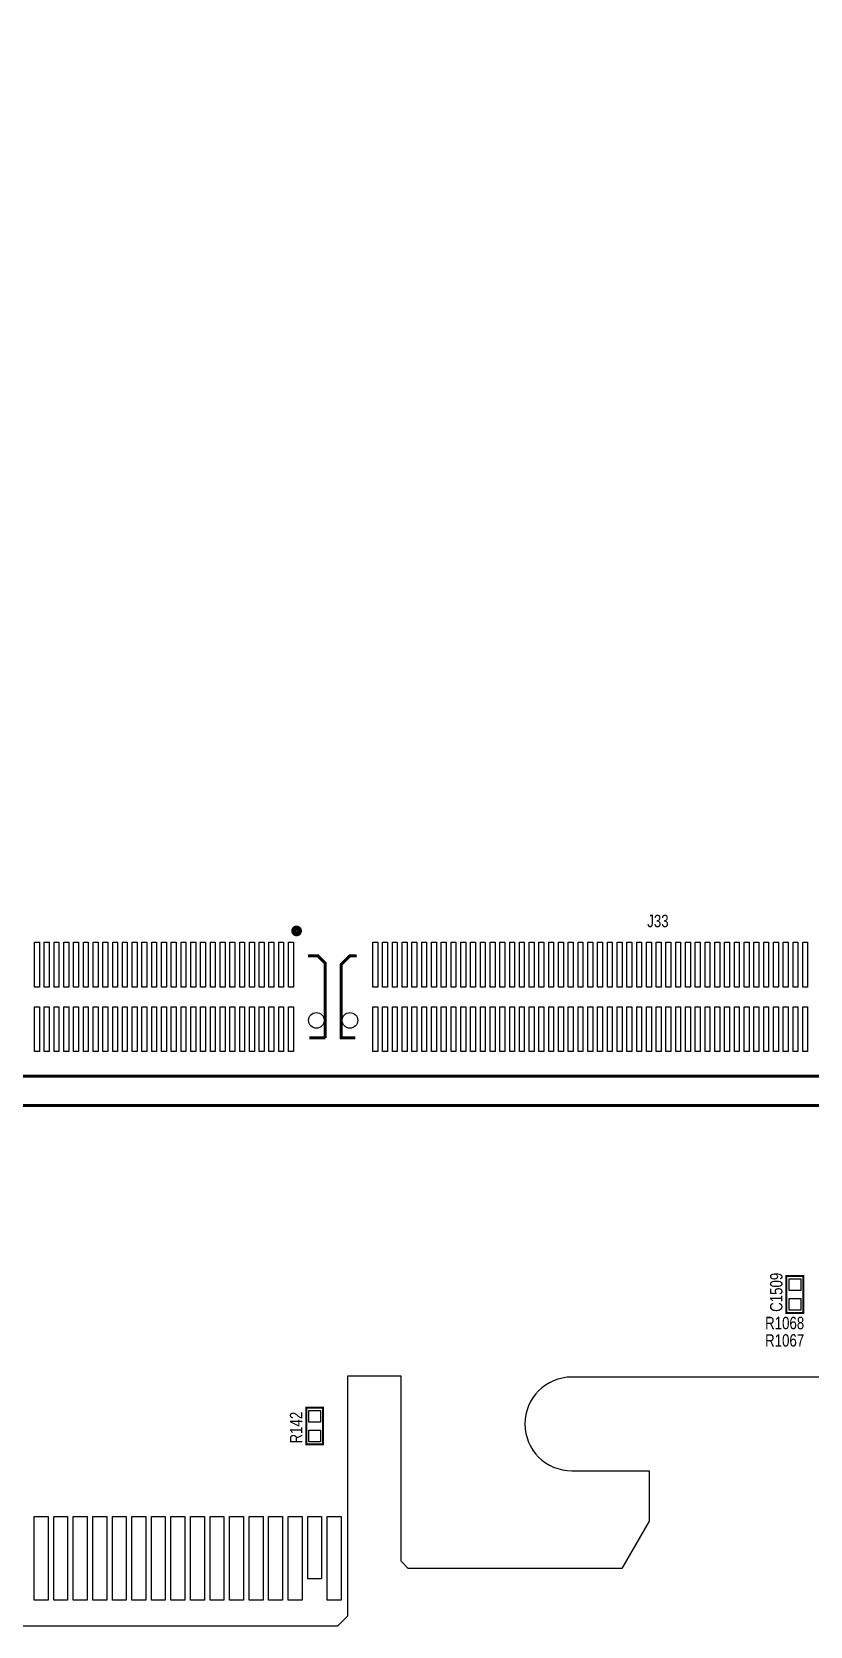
# Model space of a CAD drawing. Extents: x -92 to 135, y -31 to 116.
# Drawn here: x 21.4 to 61.2, y -31.3 to 50.3 of the extents above; entities that cross this region are included whole.
import ezdxf

# ---------------------------------------------------------------- set-up
doc = ezdxf.new("R2010")
doc.units = 0
for name, color, linetype in [('BG_OUTLINE', 2, 'CONTINUOUS'), ('PG_SILKSCREEN_TOP', 5, 'CONTINUOUS'), ('PIN_TOP', 6, 'CONTINUOUS'), ('RD_SILKSCREEN_TOP', 7, 'CONTINUOUS')]:
    doc.layers.add(name, color=color, linetype=linetype)

msp = doc.modelspace()

# ---------------------------------------------------------------- linework, layer by layer
at = {"layer": 'BG_OUTLINE'}
msp.add_lwpolyline([(-91.76385, 79.8195), (98.226118, 79.8195), (130.236214, 79.8195), (134.049262, 79.8195), (134.049262, 22.216872), (128.969262, 22.216872), (128.969262, 12.770612), (134.049262, 12.770612), (134.049262, -18.579592), (130.236214, -18.579592), (98.226118, -18.579592), (49.035208, -18.579592, 1), (49.035208, -23.375874), (52.997608, -23.375874), (52.997608, -25.96007), (51.600608, -28.379674), (40.667686, -28.379674), (40.297608, -28.009596), (40.297608, -18.535396), (37.554408, -18.535396), (37.554408, -30.822138), (37.046154, -31.330392), (-33.161986, -31.330392)], format="xyb", dxfattribs=at)
at = {"layer": 'PG_SILKSCREEN_TOP'}
for points, const_width in [([(-3.17754, -3.17754), (76.8223, -3.17754), (76.8223, 76.8223), (-3.17754, 76.8223)], 0.1524), ([(60.0202, -15.2908), (60.0202, -13.4112), (60.8838, -13.4112), (60.8838, -15.2908)], 0.1016), ([(36.310062, -20.150328), (36.310316, -22.029928), (35.446716, -22.029928), (35.446462, -20.150328)], 0.1016)]:
    msp.add_lwpolyline(points, close=True, dxfattribs=dict(at, const_width=const_width))
at = {"layer": 'PG_SILKSCREEN_TOP', "const_width": 0.1524}
for points in [[(82.804, -4.677664), (-5.679694, -4.677664), (-5.679694, 8.881872)], [(36.417504, -1.213612), (36.417504, 2.611628), (36.0426, 2.986532), (35.5346, 2.986532)], [(37.95776, -1.213612), (37.227256, -1.213612), (37.227256, 2.53746), (37.676328, 2.986532), (38.03396, 2.986532)], [(36.417504, -1.213612), (35.6108, -1.213612)]]:
    msp.add_lwpolyline(points, dxfattribs=at)
at = {"layer": 'PG_SILKSCREEN_TOP', "const_width": 0.254}
msp.add_lwpolyline([(35.098482, 4.26466, 1), (34.802318, 4.26466, 1)], format="xyb", close=True, dxfattribs=at)
at = {"layer": 'PIN_TOP'}
for points in [[(21.788628, 3.686429), (21.788628, 1.386459), (21.538692, 1.386459), (21.538692, 3.686429)], [(22.2885, 3.686429), (22.2885, 1.386459), (22.038564, 1.386459), (22.038564, 3.686429)], [(22.788626, 3.686429), (22.788626, 1.386459), (22.53869, 1.386459), (22.53869, 3.686429)], [(23.288498, 3.686429), (23.288498, 1.386459), (23.038562, 1.386459), (23.038562, 3.686429)], [(23.788624, 3.686429), (23.788624, 1.386459), (23.538688, 1.386459), (23.538688, 3.686429)], [(24.288496, 3.686429), (24.288496, 1.386459), (24.03856, 1.386459), (24.03856, 3.686429)], [(24.788622, 3.686429), (24.788622, 1.386459), (24.538686, 1.386459), (24.538686, 3.686429)], [(25.288494, 3.686429), (25.288494, 1.386459), (25.038558, 1.386459), (25.038558, 3.686429)], [(25.78862, 3.686429), (25.78862, 1.386459), (25.538684, 1.386459), (25.538684, 3.686429)], [(26.288492, 3.686429), (26.288492, 1.386459), (26.038556, 1.386459), (26.038556, 3.686429)], [(26.788618, 3.686429), (26.788618, 1.386459), (26.538682, 1.386459), (26.538682, 3.686429)], [(27.28849, 3.686429), (27.28849, 1.386459), (27.038554, 1.386459), (27.038554, 3.686429)], [(27.788616, 3.686429), (27.788616, 1.386459), (27.53868, 1.386459), (27.53868, 3.686429)], [(28.288488, 3.686429), (28.288488, 1.386459), (28.038552, 1.386459), (28.038552, 3.686429)], [(28.788614, 3.686429), (28.788614, 1.386459), (28.538678, 1.386459), (28.538678, 3.686429)], [(29.288486, 3.686429), (29.288486, 1.386459), (29.03855, 1.386459), (29.03855, 3.686429)], [(29.788612, 3.686429), (29.788612, 1.386459), (29.538676, 1.386459), (29.538676, 3.686429)], [(30.288484, 3.686429), (30.288484, 1.386459), (30.038548, 1.386459), (30.038548, 3.686429)], [(30.78861, 3.686429), (30.78861, 1.386459), (30.538674, 1.386459), (30.538674, 3.686429)], [(31.288482, 3.686429), (31.288482, 1.386459), (31.038546, 1.386459), (31.038546, 3.686429)], [(31.788608, 3.686429), (31.788608, 1.386459), (31.538672, 1.386459), (31.538672, 3.686429)], [(32.28848, 3.686429), (32.28848, 1.386459), (32.038544, 1.386459), (32.038544, 3.686429)], [(32.788606, 3.686429), (32.788606, 1.386459), (32.53867, 1.386459), (32.53867, 3.686429)], [(33.288478, 3.686429), (33.288478, 1.386459), (33.038542, 1.386459), (33.038542, 3.686429)], [(33.788604, 3.686429), (33.788604, 1.386459), (33.538668, 1.386459), (33.538668, 3.686429)], [(34.288476, 3.686429), (34.288476, 1.386459), (34.03854, 1.386459), (34.03854, 3.686429)], [(34.788348, 3.686429), (34.788348, 1.386459), (34.538412, 1.386459), (34.538412, 3.686429)], [(39.106348, 3.686429), (39.106348, 1.386459), (38.856412, 1.386459), (38.856412, 3.686429)], [(39.60622, 3.686429), (39.60622, 1.386459), (39.356284, 1.386459), (39.356284, 3.686429)], [(40.106092, 3.686429), (40.106092, 1.386459), (39.856156, 1.386459), (39.856156, 3.686429)], [(40.606218, 3.686429), (40.606218, 1.386459), (40.356282, 1.386459), (40.356282, 3.686429)], [(41.10609, 3.686429), (41.10609, 1.386459), (40.856154, 1.386459), (40.856154, 3.686429)], [(41.606216, 3.686429), (41.606216, 1.386459), (41.35628, 1.386459), (41.35628, 3.686429)], [(42.106088, 3.686429), (42.106088, 1.386459), (41.856152, 1.386459), (41.856152, 3.686429)], [(42.606214, 3.686429), (42.606214, 1.386459), (42.356278, 1.386459), (42.356278, 3.686429)], [(43.106086, 3.686429), (43.106086, 1.386459), (42.85615, 1.386459), (42.85615, 3.686429)], [(43.606212, 3.686429), (43.606212, 1.386459), (43.356276, 1.386459), (43.356276, 3.686429)], [(44.106084, 3.686429), (44.106084, 1.386459), (43.856148, 1.386459), (43.856148, 3.686429)], [(44.60621, 3.686429), (44.60621, 1.386459), (44.356274, 1.386459), (44.356274, 3.686429)], [(45.106082, 3.686429), (45.106082, 1.386459), (44.856146, 1.386459), (44.856146, 3.686429)], [(45.606208, 3.686429), (45.606208, 1.386459), (45.356272, 1.386459), (45.356272, 3.686429)], [(46.10608, 3.686429), (46.10608, 1.386459), (45.856144, 1.386459), (45.856144, 3.686429)], [(46.606206, 3.686429), (46.606206, 1.386459), (46.35627, 1.386459), (46.35627, 3.686429)], [(47.106078, 3.686429), (47.106078, 1.386459), (46.856142, 1.386459), (46.856142, 3.686429)], [(47.606204, 3.686429), (47.606204, 1.386459), (47.356268, 1.386459), (47.356268, 3.686429)], [(48.106076, 3.686429), (48.106076, 1.386459), (47.85614, 1.386459), (47.85614, 3.686429)], [(48.606202, 3.686429), (48.606202, 1.386459), (48.356266, 1.386459), (48.356266, 3.686429)], [(49.106074, 3.686429), (49.106074, 1.386459), (48.856138, 1.386459), (48.856138, 3.686429)], [(49.6062, 3.686429), (49.6062, 1.386459), (49.356264, 1.386459), (49.356264, 3.686429)], [(50.106072, 3.686429), (50.106072, 1.386459), (49.856136, 1.386459), (49.856136, 3.686429)], [(50.606198, 3.686429), (50.606198, 1.386459), (50.356262, 1.386459), (50.356262, 3.686429)], [(51.10607, 3.686429), (51.10607, 1.386459), (50.856134, 1.386459), (50.856134, 3.686429)], [(51.606196, 3.686429), (51.606196, 1.386459), (51.35626, 1.386459), (51.35626, 3.686429)], [(52.106068, 3.686429), (52.106068, 1.386459), (51.856132, 1.386459), (51.856132, 3.686429)], [(52.606194, 3.686429), (52.606194, 1.386459), (52.356258, 1.386459), (52.356258, 3.686429)], [(53.106066, 3.686429), (53.106066, 1.386459), (52.85613, 1.386459), (52.85613, 3.686429)], [(53.606192, 3.686429), (53.606192, 1.386459), (53.356256, 1.386459), (53.356256, 3.686429)], [(54.106064, 3.686429), (54.106064, 1.386459), (53.856128, 1.386459), (53.856128, 3.686429)], [(54.60619, 3.686429), (54.60619, 1.386459), (54.356254, 1.386459), (54.356254, 3.686429)], [(55.106062, 3.686429), (55.106062, 1.386459), (54.856126, 1.386459), (54.856126, 3.686429)], [(55.606188, 3.686429), (55.606188, 1.386459), (55.356252, 1.386459), (55.356252, 3.686429)], [(56.10606, 3.686429), (56.10606, 1.386459), (55.856124, 1.386459), (55.856124, 3.686429)], [(56.606186, 3.686429), (56.606186, 1.386459), (56.35625, 1.386459), (56.35625, 3.686429)], [(57.106058, 3.686429), (57.106058, 1.386459), (56.856122, 1.386459), (56.856122, 3.686429)], [(57.606184, 3.686429), (57.606184, 1.386459), (57.356248, 1.386459), (57.356248, 3.686429)], [(58.106056, 3.686429), (58.106056, 1.386459), (57.85612, 1.386459), (57.85612, 3.686429)], [(58.606182, 3.686429), (58.606182, 1.386459), (58.356246, 1.386459), (58.356246, 3.686429)], [(59.106054, 3.686429), (59.106054, 1.386459), (58.856118, 1.386459), (58.856118, 3.686429)], [(59.60618, 3.686429), (59.60618, 1.386459), (59.356244, 1.386459), (59.356244, 3.686429)], [(60.106052, 3.686429), (60.106052, 1.386459), (59.856116, 1.386459), (59.856116, 3.686429)], [(60.606178, 3.686429), (60.606178, 1.386459), (60.356242, 1.386459), (60.356242, 3.686429)], [(61.10605, 3.686429), (61.10605, 1.386459), (60.856114, 1.386459), (60.856114, 3.686429)], [(21.788628, 0.386461), (21.788628, -1.913509), (21.538692, -1.913509), (21.538692, 0.386461)], [(22.2885, 0.386461), (22.2885, -1.913509), (22.038564, -1.913509), (22.038564, 0.386461)], [(22.788626, 0.386461), (22.788626, -1.913509), (22.53869, -1.913509), (22.53869, 0.386461)], [(23.288498, 0.386461), (23.288498, -1.913509), (23.038562, -1.913509), (23.038562, 0.386461)], [(23.788624, 0.386461), (23.788624, -1.913509), (23.538688, -1.913509), (23.538688, 0.386461)], [(24.288496, 0.386461), (24.288496, -1.913509), (24.03856, -1.913509), (24.03856, 0.386461)], [(24.788622, 0.386461), (24.788622, -1.913509), (24.538686, -1.913509), (24.538686, 0.386461)], [(25.288494, 0.386461), (25.288494, -1.913509), (25.038558, -1.913509), (25.038558, 0.386461)], [(25.78862, 0.386461), (25.78862, -1.913509), (25.538684, -1.913509), (25.538684, 0.386461)], [(26.288492, 0.386461), (26.288492, -1.913509), (26.038556, -1.913509), (26.038556, 0.386461)], [(26.788618, 0.386461), (26.788618, -1.913509), (26.538682, -1.913509), (26.538682, 0.386461)], [(27.28849, 0.386461), (27.28849, -1.913509), (27.038554, -1.913509), (27.038554, 0.386461)], [(27.788616, 0.386461), (27.788616, -1.913509), (27.53868, -1.913509), (27.53868, 0.386461)], [(28.288488, 0.386461), (28.288488, -1.913509), (28.038552, -1.913509), (28.038552, 0.386461)], [(28.788614, 0.386461), (28.788614, -1.913509), (28.538678, -1.913509), (28.538678, 0.386461)], [(29.288486, 0.386461), (29.288486, -1.913509), (29.03855, -1.913509), (29.03855, 0.386461)], [(29.788612, 0.386461), (29.788612, -1.913509), (29.538676, -1.913509), (29.538676, 0.386461)], [(30.288484, 0.386461), (30.288484, -1.913509), (30.038548, -1.913509), (30.038548, 0.386461)], [(30.78861, 0.386461), (30.78861, -1.913509), (30.538674, -1.913509), (30.538674, 0.386461)], [(31.288482, 0.386461), (31.288482, -1.913509), (31.038546, -1.913509), (31.038546, 0.386461)], [(31.788608, 0.386461), (31.788608, -1.913509), (31.538672, -1.913509), (31.538672, 0.386461)], [(32.28848, 0.386461), (32.28848, -1.913509), (32.038544, -1.913509), (32.038544, 0.386461)], [(32.788606, 0.386461), (32.788606, -1.913509), (32.53867, -1.913509), (32.53867, 0.386461)], [(33.288478, 0.386461), (33.288478, -1.913509), (33.038542, -1.913509), (33.038542, 0.386461)], [(33.788604, 0.386461), (33.788604, -1.913509), (33.538668, -1.913509), (33.538668, 0.386461)], [(34.288476, 0.386461), (34.288476, -1.913509), (34.03854, -1.913509), (34.03854, 0.386461)], [(34.788348, 0.386461), (34.788348, -1.913509), (34.538412, -1.913509), (34.538412, 0.386461)], [(39.106348, 0.386461), (39.106348, -1.913509), (38.856412, -1.913509), (38.856412, 0.386461)], [(39.60622, 0.386461), (39.60622, -1.913509), (39.356284, -1.913509), (39.356284, 0.386461)], [(40.106092, 0.386461), (40.106092, -1.913509), (39.856156, -1.913509), (39.856156, 0.386461)], [(40.606218, 0.386461), (40.606218, -1.913509), (40.356282, -1.913509), (40.356282, 0.386461)], [(41.10609, 0.386461), (41.10609, -1.913509), (40.856154, -1.913509), (40.856154, 0.386461)], [(41.606216, 0.386461), (41.606216, -1.913509), (41.35628, -1.913509), (41.35628, 0.386461)], [(42.106088, 0.386461), (42.106088, -1.913509), (41.856152, -1.913509), (41.856152, 0.386461)], [(42.606214, 0.386461), (42.606214, -1.913509), (42.356278, -1.913509), (42.356278, 0.386461)], [(43.106086, 0.386461), (43.106086, -1.913509), (42.85615, -1.913509), (42.85615, 0.386461)], [(43.606212, 0.386461), (43.606212, -1.913509), (43.356276, -1.913509), (43.356276, 0.386461)], [(44.106084, 0.386461), (44.106084, -1.913509), (43.856148, -1.913509), (43.856148, 0.386461)], [(44.60621, 0.386461), (44.60621, -1.913509), (44.356274, -1.913509), (44.356274, 0.386461)], [(45.106082, 0.386461), (45.106082, -1.913509), (44.856146, -1.913509), (44.856146, 0.386461)], [(45.606208, 0.386461), (45.606208, -1.913509), (45.356272, -1.913509), (45.356272, 0.386461)], [(46.10608, 0.386461), (46.10608, -1.913509), (45.856144, -1.913509), (45.856144, 0.386461)], [(46.606206, 0.386461), (46.606206, -1.913509), (46.35627, -1.913509), (46.35627, 0.386461)], [(47.106078, 0.386461), (47.106078, -1.913509), (46.856142, -1.913509), (46.856142, 0.386461)], [(47.606204, 0.386461), (47.606204, -1.913509), (47.356268, -1.913509), (47.356268, 0.386461)], [(48.106076, 0.386461), (48.106076, -1.913509), (47.85614, -1.913509), (47.85614, 0.386461)], [(48.606202, 0.386461), (48.606202, -1.913509), (48.356266, -1.913509), (48.356266, 0.386461)], [(49.106074, 0.386461), (49.106074, -1.913509), (48.856138, -1.913509), (48.856138, 0.386461)], [(49.6062, 0.386461), (49.6062, -1.913509), (49.356264, -1.913509), (49.356264, 0.386461)], [(50.106072, 0.386461), (50.106072, -1.913509), (49.856136, -1.913509), (49.856136, 0.386461)], [(50.606198, 0.386461), (50.606198, -1.913509), (50.356262, -1.913509), (50.356262, 0.386461)], [(51.10607, 0.386461), (51.10607, -1.913509), (50.856134, -1.913509), (50.856134, 0.386461)], [(51.606196, 0.386461), (51.606196, -1.913509), (51.35626, -1.913509), (51.35626, 0.386461)], [(52.106068, 0.386461), (52.106068, -1.913509), (51.856132, -1.913509), (51.856132, 0.386461)], [(52.606194, 0.386461), (52.606194, -1.913509), (52.356258, -1.913509), (52.356258, 0.386461)], [(53.106066, 0.386461), (53.106066, -1.913509), (52.85613, -1.913509), (52.85613, 0.386461)], [(53.606192, 0.386461), (53.606192, -1.913509), (53.356256, -1.913509), (53.356256, 0.386461)], [(54.106064, 0.386461), (54.106064, -1.913509), (53.856128, -1.913509), (53.856128, 0.386461)], [(54.60619, 0.386461), (54.60619, -1.913509), (54.356254, -1.913509), (54.356254, 0.386461)], [(55.106062, 0.386461), (55.106062, -1.913509), (54.856126, -1.913509), (54.856126, 0.386461)], [(55.606188, 0.386461), (55.606188, -1.913509), (55.356252, -1.913509), (55.356252, 0.386461)], [(56.10606, 0.386461), (56.10606, -1.913509), (55.856124, -1.913509), (55.856124, 0.386461)], [(56.606186, 0.386461), (56.606186, -1.913509), (56.35625, -1.913509), (56.35625, 0.386461)], [(57.106058, 0.386461), (57.106058, -1.913509), (56.856122, -1.913509), (56.856122, 0.386461)], [(57.606184, 0.386461), (57.606184, -1.913509), (57.356248, -1.913509), (57.356248, 0.386461)], [(58.106056, 0.386461), (58.106056, -1.913509), (57.85612, -1.913509), (57.85612, 0.386461)], [(58.606182, 0.386461), (58.606182, -1.913509), (58.356246, -1.913509), (58.356246, 0.386461)], [(59.106054, 0.386461), (59.106054, -1.913509), (58.856118, -1.913509), (58.856118, 0.386461)], [(59.60618, 0.386461), (59.60618, -1.913509), (59.356244, -1.913509), (59.356244, 0.386461)], [(60.106052, 0.386461), (60.106052, -1.913509), (59.856116, -1.913509), (59.856116, 0.386461)], [(60.606178, 0.386461), (60.606178, -1.913509), (60.356242, -1.913509), (60.356242, 0.386461)], [(61.10605, 0.386461), (61.10605, -1.913509), (60.856114, -1.913509), (60.856114, 0.386461)], [(60.751974, -14.151102), (60.152026, -14.151102), (60.152026, -13.551154), (60.751974, -13.551154)], [(60.751974, -15.150846), (60.152026, -15.150846), (60.152026, -14.550898), (60.751974, -14.550898)], [(35.578288, -20.290282), (36.178236, -20.290282), (36.178236, -20.89023), (35.578288, -20.89023)], [(35.578288, -21.290026), (36.178236, -21.290026), (36.178236, -21.889974), (35.578288, -21.889974)], [(21.521674, -30.009592), (21.521674, -25.716992), (22.232874, -25.716992), (22.232874, -30.009592)], [(22.521672, -30.009592), (22.521672, -25.716992), (23.232872, -25.716992), (23.232872, -30.009592)], [(23.52167, -30.009592), (23.52167, -25.716992), (24.23287, -25.716992), (24.23287, -30.009592)], [(24.521668, -30.009592), (24.521668, -25.716992), (25.232868, -25.716992), (25.232868, -30.009592)], [(25.521666, -30.009592), (25.521666, -25.716992), (26.232866, -25.716992), (26.232866, -30.009592)], [(26.521664, -30.009592), (26.521664, -25.716992), (27.232864, -25.716992), (27.232864, -30.009592)], [(27.521662, -30.009592), (27.521662, -25.716992), (28.232862, -25.716992), (28.232862, -30.009592)], [(28.52166, -30.009592), (28.52166, -25.716992), (29.23286, -25.716992), (29.23286, -30.009592)], [(29.521658, -30.009592), (29.521658, -25.716992), (30.232858, -25.716992), (30.232858, -30.009592)], [(30.521656, -30.009592), (30.521656, -25.716992), (31.232856, -25.716992), (31.232856, -30.009592)], [(31.521654, -30.009592), (31.521654, -25.716992), (32.232854, -25.716992), (32.232854, -30.009592)], [(32.521652, -30.009592), (32.521652, -25.716992), (33.232852, -25.716992), (33.232852, -30.009592)], [(33.52165, -30.009592), (33.52165, -25.716992), (34.23285, -25.716992), (34.23285, -30.009592)], [(34.521648, -30.009592), (34.521648, -25.716992), (35.232848, -25.716992), (35.232848, -30.009592)], [(35.521646, -28.917392), (35.521646, -25.716992), (36.232846, -25.716992), (36.232846, -28.917392)], [(36.521644, -30.009592), (36.521644, -25.716992), (37.232844, -25.716992), (37.232844, -30.009592)]]:
    msp.add_lwpolyline(points, close=True, dxfattribs=at)
for centre in [(35.963606, -0.313436), (37.681154, -0.313436)]:
    msp.add_circle(centre, 0.40005, dxfattribs=at)

# ---------------------------------------------------------------- texts
at = {"layer": 'RD_SILKSCREEN_TOP', "width": 0.8}
for s, p in [('J33', (52.896262, 4.455922)), ('R1068', (58.928, -16.129)), ('R1067', (58.928, -17.018))]:
    msp.add_text(s, height=0.635, dxfattribs=at).set_placement(p)
for s, p in [('C1509', (59.817, -15.24)), ('R142', (35.243262, -21.979128))]:
    msp.add_text(s, height=0.635, rotation=90, dxfattribs=at).set_placement(p)

doc.saveas('drawing.dxf')
